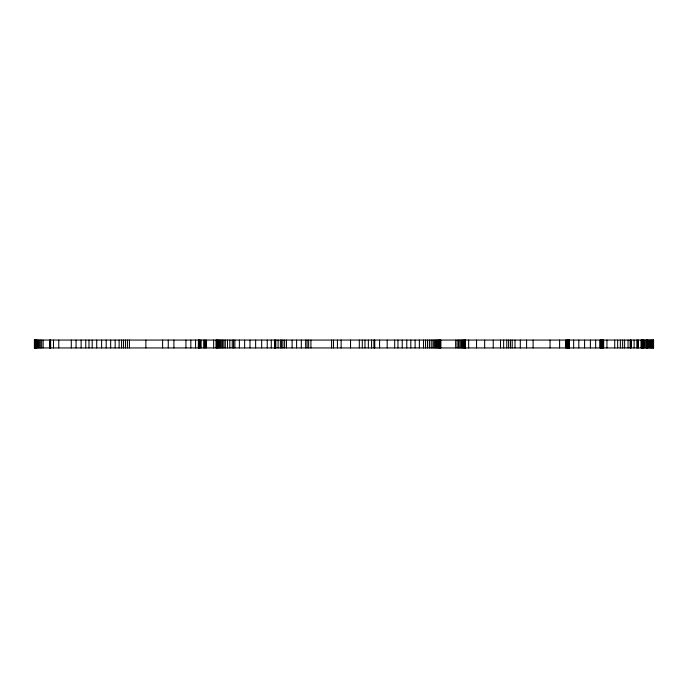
<?xml version="1.0" encoding="UTF-8"?>
<svg xmlns="http://www.w3.org/2000/svg" width="688" height="688" viewBox="0 0 688 688"><rect width="100%" height="100%" fill="white"/><g stroke="black" fill="none" stroke-linecap="round" stroke-linejoin="round"><path stroke-width="1.03" d="M653.454 340.061L653.454 347.939M653.308 340.061L653.308 347.939M652.585 340.061L652.585 347.939M651.484 340.061L651.484 347.939M650.9 340.061L650.9 347.939M649.997 340.061L649.997 347.939M648.982 340.061L648.982 347.939M647.993 340.061L647.993 347.939M647.425 340.061L647.417 347.939L647.331 340.061M647.202 340.061L647.21 347.939M647.073 340.061L647.073 347.939M646.901 340.061L646.901 347.939M646.711 340.061L646.711 347.939M646.488 340.061L646.488 347.939M646.247 340.061L646.247 347.939M645.98 340.061L645.98 347.939M643.968 340.061L643.968 347.939M643.848 340.061L643.848 347.939M643.71 340.061L643.71 347.939M643.572 340.061L643.572 347.939M643.435 340.061L643.435 347.939M643.289 340.061L643.289 347.939M643.134 340.061L643.134 347.939M642.979 340.061L642.979 347.939M642.816 340.061L642.816 347.939M642.661 340.061L642.661 347.939M642.472 340.061L642.472 347.939M642.282 340.061L642.282 347.939M642.093 340.061L642.093 347.939M641.913 340.061L641.913 347.939M641.723 340.061L641.723 347.939M641.543 340.061L641.543 347.939M641.362 340.061L641.362 347.939M641.19 340.061L641.19 347.939M638.481 340.061L638.481 347.939M637.638 340.061L637.638 347.939M636.847 340.061L636.847 347.939M634.112 340.061L634.112 347.939M631.016 340.061L630.965 347.939M630.844 340.061L630.844 347.939M630.629 340.061L630.629 347.939M630.156 340.061L630.156 347.939M628.041 340.061L628.041 347.939M624.627 340.061L624.627 347.939M622.649 340.061L622.649 347.939M620.37 340.061L620.37 347.939M617.669 340.061L617.669 347.939M614.702 340.061L614.702 347.939M606.945 340.061L606.945 347.939M603.66 340.061L603.66 347.939M602.851 340.061L602.869 347.939M602.791 340.061L602.765 347.939M602.619 340.061L602.533 347.939M602.43 340.061L602.43 347.939M602.318 340.061L602.318 347.939M602.198 340.061L602.198 347.939M602.069 340.061L602.069 347.939M601.923 340.061L601.923 347.939M601.768 340.061L601.768 347.939M601.604 340.061L601.604 347.939M601.364 340.061L601.364 347.939M601.106 340.061L601.106 347.939M600.839 340.061L600.839 347.939M600.564 340.061L600.564 347.939M600.28 340.061L600.28 347.939M599.988 340.061L599.988 347.939M595.653 340.061L595.653 347.939M590.39 340.061L590.39 347.939M584.576 340.061L584.576 347.939M578.797 340.061L578.797 347.939M573.637 340.061L573.637 347.939M569.346 340.061L569.346 347.939M569.114 340.061L569.114 347.939M568.881 340.061L568.881 347.939M568.658 340.061L568.658 347.939M568.434 340.061L568.434 347.939M568.219 340.061L568.219 347.939M568.013 340.061L568.013 347.939M567.454 340.061L567.454 347.939M566.86 340.061L566.86 347.939M566.25 340.061L566.25 347.939M565.622 340.061L565.622 347.939M559.576 340.061L559.576 347.939M550.047 340.061L550.047 347.939M533.105 340.061L533.105 347.939M526.578 340.061L526.578 347.939M520.309 340.061L520.309 347.939M514.994 340.061L514.994 347.939M512.225 340.061L512.225 347.939M510.427 340.061L510.427 347.939M508.604 340.061L508.604 347.939M506.755 340.061L506.755 347.939M503.633 340.061L503.633 347.939M500.511 340.061L500.511 347.939M493.244 340.061L493.244 347.939M484.644 340.061L484.644 347.939M476.552 340.061L476.552 347.939M468.648 340.061L468.648 347.939M465.398 340.061L465.372 347.939L465.226 340.061M465.2 340.061L465.071 347.939L465.054 340.061M464.83 340.061L464.907 347.939M464.546 340.061L464.546 347.939M464.211 340.061L464.211 347.939M463.531 340.061L463.531 347.939M462.775 340.061L462.775 347.939M461.94 340.061L461.94 347.939M461.037 340.061L461.037 347.939M459.808 340.061L459.808 347.939M458.492 340.061L458.492 347.939M457.099 340.061L457.099 347.939M455.628 340.061L455.628 347.939M440.802 340.061L440.802 347.939M440.569 340.061L440.569 347.939M440.286 340.061L440.286 347.939M439.881 340.061L439.881 347.939M439.374 340.061L439.374 347.939M438.755 340.061L438.755 347.939M438.015 340.061L438.015 347.939M437.181 340.061L437.181 347.939M436.252 340.061L436.252 347.939M435.237 340.061L435.237 347.939M434.137 340.061L434.137 347.939M432.958 340.061L432.958 347.939M431.238 340.061L431.238 347.939M429.424 340.061L429.424 347.939M427.523 340.061L427.523 347.939M425.545 340.061L425.545 347.939M423.498 340.061L423.498 347.939M419.362 340.061L419.362 347.939M415.122 340.061L415.122 347.939M410.805 340.061L410.805 347.939M406.763 340.061L406.763 347.939M402.248 340.061L402.248 347.939M397.956 340.061L397.956 347.939M394.654 340.061L394.654 347.939M387.206 340.061L387.206 347.939M379.595 340.061L379.595 347.939M374.642 340.061L374.625 347.939L374.582 340.061M374.435 340.061L374.435 347.939M374.324 340.061L374.324 347.939M374.177 340.061L374.177 347.939M371.554 340.061L371.554 347.939M368.364 340.061L368.364 347.939M364.993 340.061L364.993 347.939M362.318 340.061L362.318 347.939M359.308 340.061L359.308 347.939M350.527 340.061L350.527 347.939M341.128 340.061L341.128 347.939M337.438 340.061L337.438 347.939M333.499 340.061L333.499 347.939M331.582 340.061L331.582 347.939M310.933 340.061L310.933 347.939M308.645 340.061L308.645 347.939M307.106 340.061L307.106 347.939M305.653 340.061L305.653 347.939M301.327 340.061L301.327 347.939M296.597 340.061L296.597 347.939M292.125 340.061L292.125 347.939M286.466 340.061L286.466 347.939M284.608 340.061L284.608 347.939M282.914 340.061L282.914 347.939M281.555 340.061L281.555 347.939M280.386 340.061L280.386 347.939M278.107 340.061L278.107 347.939M275.811 340.061L275.811 347.939M275.148 340.061L275.148 347.939M271.278 340.061L271.278 347.939M267.236 340.061L267.236 347.939M261.655 340.061L261.655 347.939M255.618 340.061L255.618 347.939M249.985 340.061L249.985 347.939M244.627 340.061L244.627 347.939M239.372 340.061L239.372 347.939M234.866 340.061L234.866 347.939M233.55 340.061L233.55 347.939M232.277 340.061L232.277 347.939M229.818 340.061L229.818 347.939M227.487 340.061L227.487 347.939M225.303 340.061L225.303 347.939M223.867 340.061L223.867 347.939M222.542 340.061L222.542 347.939M221.33 340.061L221.33 347.939M220.255 340.061L220.255 347.939M219.283 340.061L219.283 347.939M218.457 340.061L218.457 347.939M217.769 340.061L217.769 347.939M217.227 340.061L217.227 347.939M216.66 340.061L216.66 347.939M216.316 340.061L216.359 347.939M216.195 340.061L216.195 347.939M213.633 340.061L213.633 347.939M206.512 340.061L206.512 347.939M205.514 340.061L205.514 347.939M204.577 340.061L204.577 347.939M203.708 340.061L203.708 347.939M201.111 340.061L201.111 347.939M200.139 340.061L200.139 347.939M199.314 340.061L199.314 347.939M198.952 340.061L198.952 347.939M198.651 340.061L198.651 347.939M198.471 347.939L198.471 340.061L198.368 347.939M195.573 340.061L195.573 347.939M190.817 340.061L190.817 347.939M185.923 340.061L185.923 347.939M173.892 340.061L173.892 347.939M168.268 340.061L168.268 347.939M162.592 340.061L162.592 347.939M145.873 340.061L145.873 347.939M129.43 340.061L129.43 347.939M127.452 340.061L127.452 347.939M125.474 340.061L125.474 347.939M123.513 340.061L123.513 347.939M121.587 340.061L121.587 347.939M119.119 340.061L119.119 347.939M115.163 340.061L115.163 347.939M110.665 340.061L110.665 347.939M106.201 340.061L106.201 347.939M101.609 340.061L101.609 347.939M96.707 340.061L96.707 347.939M92.201 340.061L92.201 347.939M88.984 340.061L88.984 347.939M85.742 340.061L85.742 347.939M81.132 340.061L81.132 347.939M76.067 340.061L76.067 347.939M71.294 340.061L71.294 347.939M58.764 340.061L58.764 347.939M53.492 340.061L53.492 347.939M50.559 340.061L50.671 347.939M50.405 340.061L50.456 347.939M50.362 340.061L50.276 347.939M50.241 347.939L50.129 340.061L50.086 347.939M49.699 340.061L49.699 347.939M43.155 340.061L43.155 347.939M41.633 340.061L41.633 347.939M40.3 340.061L40.3 347.939M39.182 340.061L39.182 347.939M38.304 340.061L38.304 347.939M37.367 340.061L37.367 347.939M36.49 340.061L36.49 347.939M36.318 340.061L36.318 347.939M36.12 340.061L36.12 347.939M35.896 340.061L35.896 347.939M35.776 340.061L35.664 347.939M35.561 340.061L35.561 347.939M35.484 340.061L35.415 347.939M34.985 340.061L34.985 347.939M34.667 340.061L34.667 347.939M34.52 340.061L34.52 347.939M653.6 340.061L34.4 340.061L34.4 347.939L653.6 347.939L653.557 340.061M274.77 347.939L274.779 340.061L274.718 347.939"/></g></svg>
